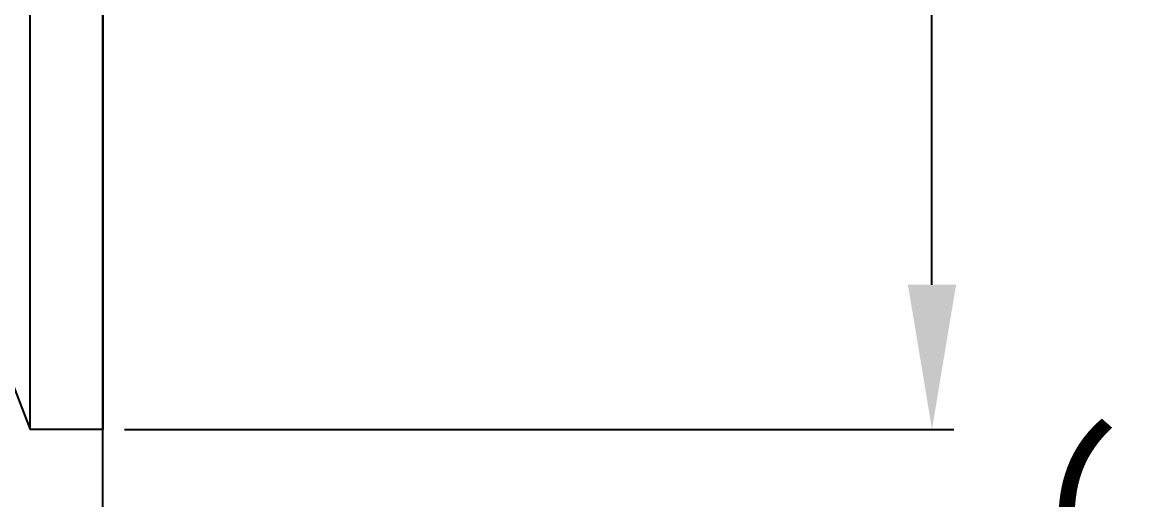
# Model space of a CAD drawing. Header units: millimetres. Extents: x 3350 to 4191, y 133 to 728.
# Drawn here: x 4103.65 to 4149.83, y 251.74 to 271.55 of the extents above; entities that cross this region are included whole.
import ezdxf

# ---------------------------------------------------------------- set-up
doc = ezdxf.new("R2010")
doc.units = ezdxf.units.MM
doc.layers.add('DIM', color=5, linetype='Continuous', lineweight=9)
doc.layers.add('벽', color=2, linetype='Continuous')
doc.dimstyles.new('겸용-샤워욕조용1', dxfattribs={"dimscale": 0.6, "dimtxt": 10, "dimasz": 10, "dimexe": 1.5, "dimexo": 1.5, "dimgap": 2, "dimtad": 0, "dimtih": 1, "dimtoh": 1, "dimdec": 1, "dimdsep": 46, "dimtxsty": 'Standard', "dimcen": 2.5, "dimclrd": 5, "dimclre": 5, "dimclrt": 5, "dimadec": 1, "dimazin": 2, "dimtfac": 1, "dimtdec": 1, "dimtmove": 0, "dimatfit": 3, "dimfxl": 1.25, "dimarcsym": 0})

# ---------------------------------------------------------------- blocks, each defined once
blk = doc.blocks.new('*D62')
at = {"layer": 'Defpoints', "color": 0, "lineweight": 18, "transparency": 16777216}
for p in [(4106.989, 309.66), (4106.989, 254.66), (4141.378, 254.66)]:
    blk.add_point(p, dxfattribs=at)
at = {"layer": 'DIM', "color": 5, "lineweight": -2, "transparency": 16777216}
for p, q in [((4107.889, 309.66), (4142.278, 309.66)), ((4141.378, 303.66), (4141.378, 286.36)), ((4141.378, 260.66), (4141.378, 277.96)), ((4107.889, 254.66), (4142.278, 254.66))]:
    blk.add_line(p, q, dxfattribs=at)
at = {"layer": 'DIM', "color": 5, "lineweight": 18, "transparency": 16777216}
for points in [[(4140.378, 303.66), (4142.378, 303.66), (4141.378, 309.66)], [(4140.378, 260.66), (4142.378, 260.66), (4141.378, 254.66)]]:
    blk.add_solid(points, dxfattribs=at)
at = {"layer": 'DIM', "color": 5, "transparency": 16777216, "insert": (4141.378, 282.16), "char_height": 6, "attachment_point": 5}
blk.add_mtext('%%C55', dxfattribs=at)
blk = doc.blocks.new('*D70')
at = {"layer": 'Defpoints', "color": 0, "lineweight": 18, "transparency": 16777216}
for p in [(4151.177, 282.16), (4106.989, 219.099), (4155.679, 219.099)]:
    blk.add_point(p, dxfattribs=at)
at = {"layer": 'DIM', "color": 5, "lineweight": -2, "transparency": 16777216}
for p, q in [((4152.077, 282.16), (4156.579, 282.16)), ((4155.679, 276.16), (4155.679, 254.83)), ((4155.679, 225.099), (4155.679, 246.43)), ((4107.889, 219.099), (4156.579, 219.099))]:
    blk.add_line(p, q, dxfattribs=at)
at = {"layer": 'DIM', "color": 5, "lineweight": 18, "transparency": 16777216}
for points in [[(4154.679, 276.16), (4156.679, 276.16), (4155.679, 282.16)], [(4154.679, 225.099), (4156.679, 225.099), (4155.679, 219.099)]]:
    blk.add_solid(points, dxfattribs=at)
at = {"layer": 'DIM', "color": 5, "transparency": 16777216, "insert": (4155.679, 250.63), "char_height": 6, "attachment_point": 5}
blk.add_mtext('(400)', dxfattribs=at)

msp = doc.modelspace()

# ---------------------------------------------------------------- linework, layer by layer
at = {"linetype": 'Continuous'}
for p, q in [((4103.989, 254.66), (4103.989, 309.66)), ((4106.989, 309.66), (4106.989, 254.66)), ((4097.28, 271.91), (4103.989, 254.66)), ((4106.989, 254.66), (4103.989, 254.66))]:
    msp.add_line(p, q, dxfattribs=at)
at = {"layer": '벽'}
msp.add_line((4106.989, 212.143), (4106.989, 668.648), dxfattribs=at)

# ---------------------------------------------------------------- dimensions: what is measured, and where the dimension line sits
at = {"layer": 'DIM', "color": 5}
for base, p1, p2, text, picture, middle in [((4141.378, 254.66), (4106.989, 309.66), (4106.989, 254.66), '%%C<>', '*D62', (4141.378, 282.16)), ((4155.679, 219.099), (4151.177, 282.16), (4106.989, 219.099), '(400)', '*D70', (4155.679, 250.63))]:
    dim = msp.add_linear_dim(base=base, p1=p1, p2=p2, angle=90, text=text, dimstyle='겸용-샤워욕조용1', dxfattribs=at)
    dim.commit()
    dim.dimension.update_dxf_attribs({"geometry": picture, "text_midpoint": middle})

doc.saveas('drawing.dxf')
